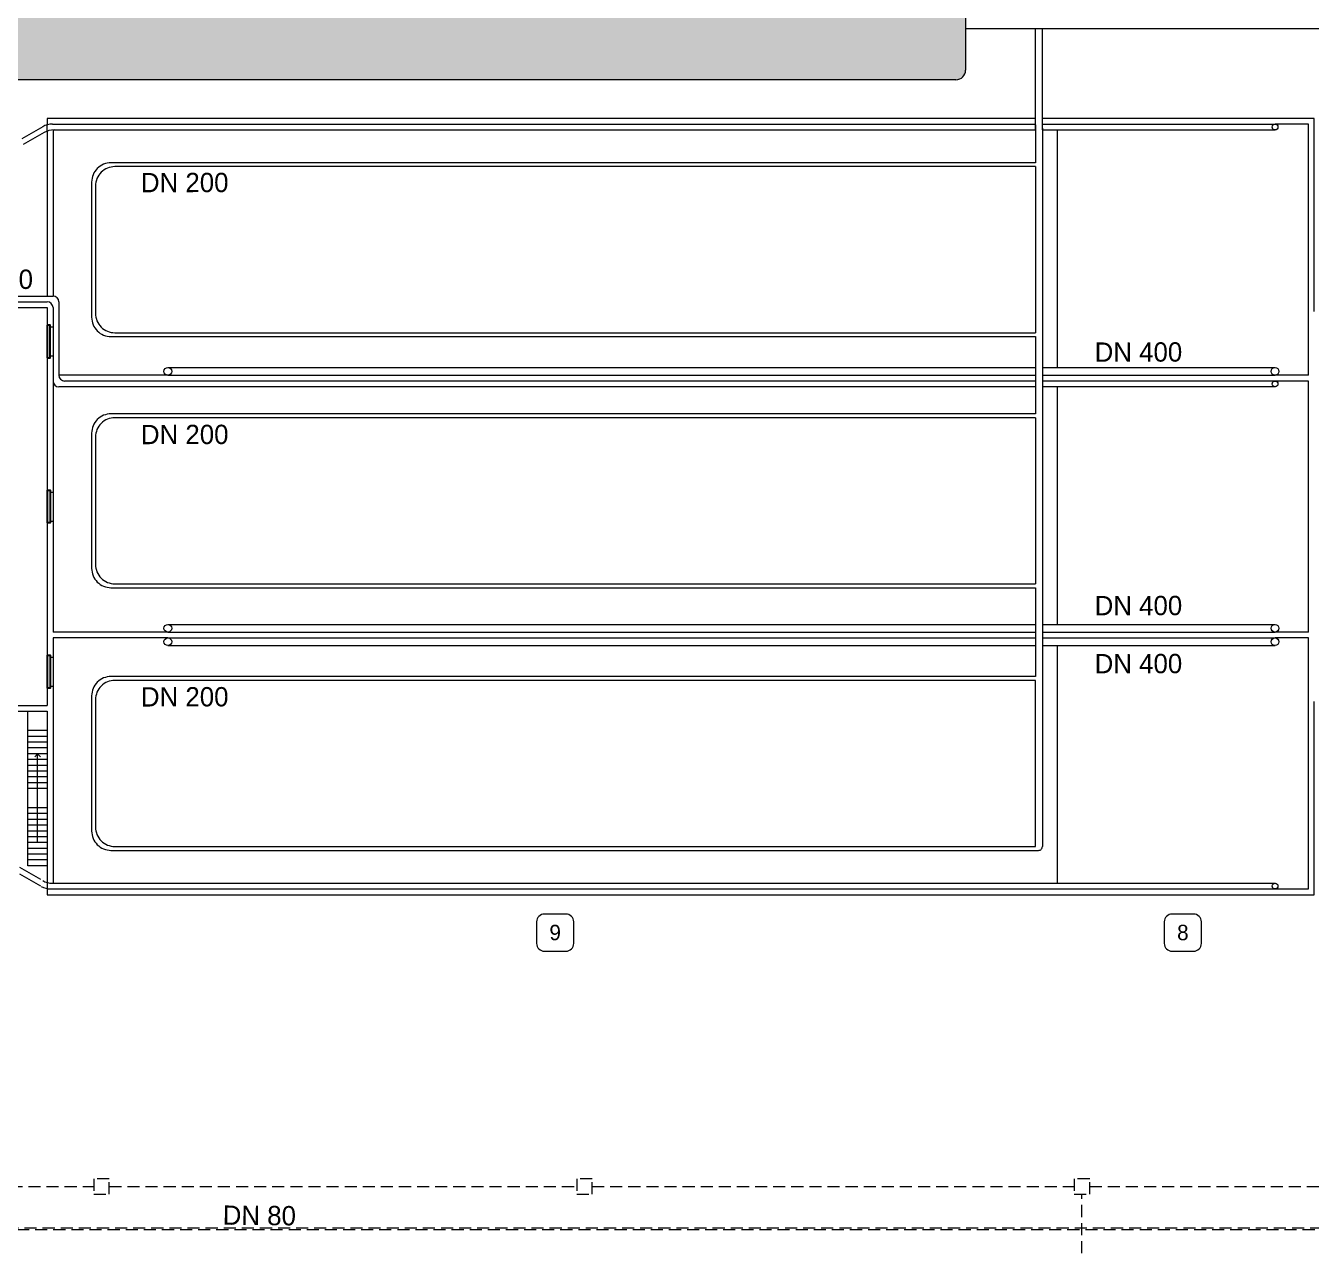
# Model space of a CAD drawing. Extents: x 1590277 to 1604484, y 5018195 to 5026840.
# Drawn here: x 1590383.7 to 1590450.3, y 5018343.5 to 5018406.8 of the extents above; entities that cross this region are included whole.
import ezdxf

# ---------------------------------------------------------------- set-up
doc = ezdxf.new("R2010")
doc.units = 0
doc.header["$LTSCALE"] = 5
doc.header["$MEASUREMENT"] = 0
doc.linetypes.add('HIDDEN', pattern=[0.375, 0.25, -0.125])
doc.linetypes.add('NASCOSTA2', pattern=[0.1875, 0.125, -0.0625])
for name, color, linetype, lineweight in [('Legenda', 7, 'Continuous', 15), ('Muratura', 7, 'Continuous', 15), ('Quote e scritte', 252, 'Continuous', 15), ('Rete drenaggio', 150, 'NASCOSTA2', 15), ('Rete surnatante', 34, 'NASCOSTA2', 15), ('Scale', 7, 'Continuous', 15), ('Tubazioni aria', 160, 'Continuous', 15), ('Tubazioni ricircolo ML', 231, 'Continuous', 15), ('Tubazioni ricorcolo fanghi', 80, 'Continuous', 15), ('Verde', 3, 'Continuous', 15), ('Viabilità', 251, 'Continuous', 15)]:
    doc.layers.add(name, color=color, linetype=linetype, lineweight=lineweight)
doc.layers.add('Paratoie', color=6, linetype='Continuous')

msp = doc.modelspace()

# ---------------------------------------------------------------- hatches: boundary and pattern name
at = {"layer": 'Verde', "transparency": 33554457}
h = msp.add_hatch(color=256, dxfattribs=at)
h.dxf.hatch_style = 1
edge = h.paths.add_edge_path(flags=16)
edge.add_line((1590301.864, 5018381.35), (1590301.864, 5018382.47))
edge.add_arc((1590301.464, 5018382.47), 0.4, 0, 90)
edge.add_line((1590301.464, 5018382.87), (1590300.344, 5018382.87))
edge.add_arc((1590300.344, 5018382.47), 0.4, 90, 180)
edge.add_line((1590299.944, 5018382.47), (1590299.944, 5018381.35))
edge.add_arc((1590300.344, 5018381.35), 0.4, 180, 270)
edge.add_line((1590300.344, 5018380.95), (1590301.464, 5018380.95))
edge.add_arc((1590301.464, 5018381.35), 0.4, 270, 360)
h.paths.add_polyline_path([(1590373.289, 5018390.899), (1590372.699, 5018390.632), (1590374.838, 5018389.581), (1590374.838, 5018390.138)], flags=17)
h.paths.add_polyline_path([(1590374.838, 5018391.929), (1590372.944, 5018391.069), (1590373.289, 5018390.899), (1590374.838, 5018391.601)], flags=17)
h.paths.add_polyline_path([(1590373.289, 5018390.899), (1590372.944, 5018391.069), (1590372.355, 5018390.801), (1590372.699, 5018390.632)], flags=17)
h.paths.add_polyline_path([(1590372.699, 5018390.632), (1590372.355, 5018390.801), (1590357.896, 5018384.233), (1590357.897, 5018383.93)], flags=17)
h.paths.add_polyline_path([(1590374.838, 5018391.601), (1590373.289, 5018390.899), (1590374.838, 5018390.138)], flags=17)
edge = h.paths.add_edge_path(flags=17)
edge.add_arc((1590352.89, 5018363.239), 16.499, 20.26767, 71.09105, ccw=False)
edge.add_arc((1590368.827, 5018369.132), 0.493, 201.07942, 289.4442)
edge.add_line((1590368.992, 5018368.667), (1590374.498, 5018370.523))
edge.add_arc((1590374.361, 5018370.98), 0.477, 286.63993, 361.98935)
edge.add_line((1590374.838, 5018370.997), (1590374.838, 5018389.581))
edge.add_line((1590374.838, 5018389.581), (1590372.699, 5018390.632))
edge.add_line((1590372.699, 5018390.632), (1590357.897, 5018383.93))
edge.add_line((1590357.897, 5018383.93), (1590357.899, 5018379.321))
edge.add_arc((1590358.334, 5018379.274), 0.437, 173.92195, 257.1912)
h.paths.add_polyline_path([(1590382.862, 5018400.219), (1590382.862, 5018400.562), (1590369.357, 5018392.831), (1590369.66, 5018392.682)], flags=17)
edge = h.paths.add_edge_path(flags=17)
edge.add_line((1590382.862, 5018395.31), (1590382.862, 5018400.219))
edge.add_line((1590382.862, 5018400.219), (1590369.66, 5018392.682))
edge.add_line((1590369.66, 5018392.682), (1590372.944, 5018391.069))
edge.add_line((1590372.944, 5018391.069), (1590374.838, 5018391.929))
edge.add_line((1590374.838, 5018391.929), (1590374.838, 5018394.31))
edge.add_arc((1590375.338, 5018394.31), 0.5, 90, 180, ccw=False)
edge.add_line((1590375.338, 5018394.81), (1590382.362, 5018394.81))
edge.add_arc((1590382.362, 5018395.31), 0.5, 270, 360)
h.paths.add_polyline_path([(1590369.66, 5018392.682), (1590369.136, 5018392.383), (1590372.355, 5018390.801), (1590372.944, 5018391.069)], flags=17)
edge = h.paths.add_edge_path(flags=17)
edge.add_line((1590357.896, 5018384.543), (1590357.896, 5018384.233))
edge.add_line((1590357.896, 5018384.233), (1590372.355, 5018390.801))
edge.add_line((1590372.355, 5018390.801), (1590369.136, 5018392.383))
edge.add_line((1590369.136, 5018392.383), (1590365.978, 5018390.581))
edge.add_arc((1590352.883, 5018400.636), 16.51, 288.91176, 322.48151, ccw=False)
edge.add_arc((1590358.396, 5018384.544), 0.5, 108.91545, 180.02641)
edge = h.paths.add_edge_path(flags=17)
edge.add_arc((1590352.883, 5018400.636), 16.51, 333.00157, 334.73679, ccw=False)
edge.add_line((1590367.594, 5018393.14), (1590368.834, 5018392.531))
edge.add_line((1590368.834, 5018392.531), (1590369.357, 5018392.831))
edge.add_line((1590369.357, 5018392.831), (1590367.814, 5018393.589))
edge = h.paths.add_edge_path(flags=17)
edge.add_line((1590368.834, 5018392.531), (1590367.594, 5018393.14))
edge.add_arc((1590352.883, 5018400.636), 16.51, 324.83556, 333.00157, ccw=False)
edge.add_line((1590366.38, 5018391.127), (1590368.834, 5018392.531))
edge = h.paths.add_edge_path(flags=17)
edge.add_line((1590369.136, 5018392.383), (1590368.834, 5018392.531))
edge.add_line((1590368.834, 5018392.531), (1590366.38, 5018391.127))
edge.add_arc((1590352.883, 5018400.636), 16.51, 322.48151, 324.83556, ccw=False)
edge.add_line((1590365.978, 5018390.581), (1590369.136, 5018392.383))
h.paths.add_polyline_path([(1590369.66, 5018392.682), (1590369.357, 5018392.831), (1590368.834, 5018392.531), (1590369.136, 5018392.383)], flags=17)
edge = h.paths.add_edge_path(flags=17)
edge.add_arc((1590319.373, 5018381.906), 16.508, 269.28623, 271.02166, ccw=False)
edge.add_line((1590319.167, 5018365.399), (1590319.167, 5018344.961))
edge.add_line((1590319.167, 5018344.961), (1590319.667, 5018344.961))
edge.add_line((1590319.667, 5018344.961), (1590319.667, 5018365.401))
edge = h.paths.add_edge_path(flags=17)
edge.add_arc((1590319.373, 5018381.906), 16.508, 271.02166, 307.29466, ccw=False)
edge.add_line((1590319.667, 5018365.401), (1590319.667, 5018344.961))
edge.add_line((1590319.667, 5018344.961), (1590324.13, 5018344.961))
edge.add_line((1590324.13, 5018344.961), (1590330.178, 5018359.444))
edge.add_line((1590330.178, 5018359.444), (1590330.178, 5018368.376))
edge.add_arc((1590329.729, 5018368.478), 0.461, 347.1876, 500.07571)
edge = h.paths.add_edge_path(flags=16)
edge.add_line((1590330.178, 5018345.461), (1590330.178, 5018358.146))
edge.add_line((1590330.178, 5018358.146), (1590330.178, 5018359.444))
edge.add_line((1590330.178, 5018359.444), (1590324.13, 5018344.961))
edge.add_line((1590324.13, 5018344.961), (1590324.672, 5018344.961))
edge.add_line((1590324.672, 5018344.961), (1590329.678, 5018344.961))
edge.add_arc((1590329.678, 5018345.461), 0.5, 270, 360)
edge = h.paths.add_edge_path()
edge.add_arc((1590319.373, 5018381.906), 16.508, 178.14645, 183.32226, ccw=False)
edge.add_arc((1590319.373, 5018381.906), 16.508, 176.75805, 178.14645, ccw=False)
edge.add_line((1590302.891, 5018382.84), (1590302.892, 5018382.87))
edge.add_arc((1590319.373, 5018381.906), 16.508, 38.185, 176.65472, ccw=False)
edge.add_arc((1590332.708, 5018392.42), 0.474, 220.62421, 296.16169)
edge.add_line((1590332.917, 5018391.995), (1590337.272, 5018393.905))
edge.add_arc((1590337.068, 5018394.365), 0.502, 293.95676, 381.36084)
edge.add_arc((1590352.883, 5018400.636), 16.51, -25.26321, 201.63797, ccw=False)
edge.add_line((1590367.814, 5018393.589), (1590369.357, 5018392.831))
edge.add_line((1590369.357, 5018392.831), (1590382.862, 5018400.562))
edge.add_line((1590382.862, 5018400.562), (1590382.862, 5018403.51))
edge.add_arc((1590383.362, 5018403.51), 0.5, 90, 180, ccw=False)
edge.add_line((1590383.362, 5018404.01), (1590431.914, 5018404.01))
edge.add_arc((1590431.914, 5018404.51), 0.5, 270, 360)
edge.add_line((1590432.414, 5018404.51), (1590432.414, 5018406.656))
edge.add_line((1590432.414, 5018406.656), (1590432.414, 5018414.456))
edge.add_line((1590432.414, 5018414.456), (1590459.514, 5018414.456))
edge.add_line((1590459.514, 5018414.456), (1590478.433, 5018414.456))
edge.add_arc((1590478.433, 5018409.456), 5, 0, 90, ccw=False)
edge.add_line((1590483.433, 5018409.456), (1590483.433, 5018394.985))
edge.add_arc((1590488.433, 5018394.985), 5, 180, 270)
edge.add_line((1590488.433, 5018389.985), (1590556.42, 5018389.985))
edge.add_arc((1590556.42, 5018384.985), 5, 0, 90, ccw=False)
edge.add_line((1590561.42, 5018384.985), (1590561.42, 5018379.985))
edge.add_line((1590561.42, 5018379.985), (1590561.42, 5018378.61))
edge.add_line((1590561.42, 5018378.61), (1590566.363, 5018378.611))
edge.add_arc((1590566.361, 5018386.611), 8, 270.01254, 331.80498)
edge.add_line((1590573.412, 5018382.831), (1590588.182, 5018410.382))
edge.add_line((1590588.182, 5018410.382), (1590585.307, 5018410.709))
edge.add_line((1590585.307, 5018410.709), (1590585.059, 5018408.523))
edge.add_line((1590585.059, 5018408.523), (1590297.273, 5018441.256))
edge.add_line((1590297.273, 5018441.256), (1590281.745, 5018261.51))
edge.add_line((1590281.745, 5018261.51), (1590279.553, 5018261.699))
edge.add_line((1590279.553, 5018261.699), (1590279.357, 5018259.429))
edge.add_line((1590279.357, 5018259.429), (1590318.186, 5018269.016))
edge.add_line((1590318.186, 5018269.016), (1590315.616, 5018269.016))
edge.add_arc((1590315.616, 5018269.516), 0.5, 180, 270, ccw=False)
edge.add_line((1590315.116, 5018269.516), (1590315.116, 5018304.661))
edge.add_arc((1590314.616, 5018304.661), 0.5, 0, 90)
edge.add_line((1590314.616, 5018305.161), (1590311.616, 5018305.161))
edge.add_arc((1590311.616, 5018305.661), 0.5, 180, 270, ccw=False)
edge.add_line((1590311.116, 5018305.661), (1590311.116, 5018325.661))
edge.add_arc((1590311.616, 5018325.661), 0.5, 90, 180, ccw=False)
edge.add_line((1590311.616, 5018326.161), (1590312.616, 5018326.161))
edge.add_arc((1590312.616, 5018326.661), 0.5, 270, 360)
edge.add_line((1590313.116, 5018326.661), (1590313.116, 5018344.461))
edge.add_arc((1590313.616, 5018344.461), 0.5, 90, 180, ccw=False)
edge.add_line((1590313.616, 5018344.961), (1590319.167, 5018344.961))
edge.add_line((1590319.167, 5018344.961), (1590319.167, 5018365.399))
edge.add_arc((1590319.373, 5018381.906), 16.508, 183.32226, 269.28623, ccw=False)
edge = h.paths.add_edge_path(flags=16)
edge.add_line((1590333.731, 5018394.192), (1590333.731, 5018395.312))
edge.add_arc((1590334.131, 5018395.312), 0.4, 90, 180, ccw=False)
edge.add_line((1590334.131, 5018395.712), (1590335.251, 5018395.712))
edge.add_arc((1590335.251, 5018395.312), 0.4, 0, 90, ccw=False)
edge.add_line((1590335.651, 5018395.312), (1590335.651, 5018394.192))
edge.add_arc((1590335.251, 5018394.192), 0.4, -90, 0, ccw=False)
edge.add_line((1590335.251, 5018393.792), (1590334.131, 5018393.792))
edge.add_arc((1590334.131, 5018394.192), 0.4, 180, 270, ccw=False)
edge = h.paths.add_edge_path(flags=16)
edge.add_line((1590312.116, 5018341.871), (1590312.116, 5018340.751))
edge.add_arc((1590311.716, 5018340.751), 0.4, -90, 0, ccw=False)
edge.add_line((1590311.716, 5018340.351), (1590310.596, 5018340.351))
edge.add_arc((1590310.596, 5018340.751), 0.4, 180, 270, ccw=False)
edge.add_line((1590310.196, 5018340.751), (1590310.196, 5018341.871))
edge.add_arc((1590310.596, 5018341.871), 0.4, 90, 180, ccw=False)
edge.add_line((1590310.596, 5018342.271), (1590311.716, 5018342.271))
edge.add_arc((1590311.716, 5018341.871), 0.4, 0, 90, ccw=False)
edge = h.paths.add_edge_path(flags=16)
edge.add_line((1590312.076, 5018332.401), (1590312.076, 5018331.281))
edge.add_arc((1590311.676, 5018331.281), 0.4, 270, 360, ccw=False)
edge.add_line((1590311.676, 5018330.881), (1590310.556, 5018330.881))
edge.add_arc((1590310.556, 5018331.281), 0.4, 180, 270, ccw=False)
edge.add_line((1590310.156, 5018331.281), (1590310.156, 5018332.401))
edge.add_arc((1590310.556, 5018332.401), 0.4, 90, 180, ccw=False)
edge.add_line((1590310.556, 5018332.801), (1590311.676, 5018332.801))
edge.add_arc((1590311.676, 5018332.401), 0.4, 0, 90, ccw=False)
edge = h.paths.add_edge_path(flags=16)
edge.add_line((1590445.404, 5018417.376), (1590446.524, 5018417.376))
edge.add_arc((1590446.524, 5018416.976), 0.4, 0, 90, ccw=False)
edge.add_line((1590446.924, 5018416.976), (1590446.924, 5018415.856))
edge.add_arc((1590446.524, 5018415.856), 0.4, 270, 360, ccw=False)
edge.add_line((1590446.524, 5018415.456), (1590445.404, 5018415.456))
edge.add_arc((1590445.404, 5018415.856), 0.4, 180, 270, ccw=False)
edge.add_line((1590445.004, 5018415.856), (1590445.004, 5018416.976))
edge.add_arc((1590445.404, 5018416.976), 0.4, 90, 180, ccw=False)
edge = h.paths.add_edge_path(flags=16)
edge.add_line((1590312.196, 5018283.256), (1590312.196, 5018284.376))
edge.add_arc((1590312.596, 5018284.376), 0.4, 90, 180, ccw=False)
edge.add_line((1590312.596, 5018284.776), (1590313.716, 5018284.776))
edge.add_arc((1590313.716, 5018284.376), 0.4, 0, 90, ccw=False)
edge.add_line((1590314.116, 5018284.376), (1590314.116, 5018283.256))
edge.add_arc((1590313.716, 5018283.256), 0.4, -90, 0, ccw=False)
edge.add_line((1590313.716, 5018282.856), (1590312.596, 5018282.856))
edge.add_arc((1590312.596, 5018283.256), 0.4, 180, 270, ccw=False)
h.paths.add_polyline_path([(1590312.424, 5018283.215), (1590313.89, 5018283.218), (1590313.888, 5018284.418), (1590312.422, 5018284.415)], flags=0)
h.paths.add_polyline_path([(1590310.424, 5018331.24), (1590311.89, 5018331.242), (1590311.888, 5018332.442), (1590310.422, 5018332.44)], flags=0)
h.paths.add_polyline_path([(1590310.424, 5018340.71), (1590311.89, 5018340.713), (1590311.888, 5018341.913), (1590310.422, 5018341.91)], flags=0)
h.paths.add_polyline_path([(1590333.959, 5018394.151), (1590335.425, 5018394.153), (1590335.423, 5018395.353), (1590333.956, 5018395.351)], flags=0)
h.paths.add_polyline_path([(1590445.298, 5018415.815), (1590446.632, 5018415.817), (1590446.63, 5018417.017), (1590445.296, 5018417.015)], flags=0)
h.paths.add_polyline_path([(1590379.073, 5018398.606), (1590382.862, 5018400.865), (1590382.862, 5018402.452), (1590378.331, 5018399.91)], flags=16)
h.paths.add_polyline_path([(1590319.009, 5018346.893), (1590319.062, 5018352.726), (1590317.562, 5018352.739), (1590317.509, 5018346.906)], flags=16)
h.paths.add_polyline_path([(1590579.177, 5018394.569), (1590582.196, 5018400.137), (1590580.877, 5018400.852), (1590577.858, 5018395.284)], flags=16)
h.paths.add_polyline_path([(1590324.915, 5018346.977), (1590327.164, 5018352.36), (1590325.78, 5018352.938), (1590323.531, 5018347.556)], flags=16)
h.paths.add_polyline_path([(1590300.305, 5018381.309), (1590301.505, 5018381.311), (1590301.503, 5018382.511), (1590300.303, 5018382.509)], flags=0)

# ---------------------------------------------------------------- linework, layer by layer
at = {"layer": 'Legenda'}
for points in [[(1590410.602, 5018358.89), (1590411.722, 5018358.89, 0.414214), (1590412.122, 5018359.29), (1590412.122, 5018360.41, 0.414214), (1590411.722, 5018360.81), (1590410.602, 5018360.81, 0.414214), (1590410.202, 5018360.41), (1590410.202, 5018359.29, 0.414214)], [(1590443.102, 5018358.89), (1590444.222, 5018358.89, 0.414214), (1590444.622, 5018359.29), (1590444.622, 5018360.41, 0.414214), (1590444.222, 5018360.81), (1590443.102, 5018360.81, 0.414214), (1590442.702, 5018360.41), (1590442.702, 5018359.29, 0.414214)]]:
    msp.add_lwpolyline(points, format="xyb", close=True, dxfattribs=at)
at = {"layer": 'Muratura', "linetype": 'Continuous'}
for p, q in [((1590437.162, 5018401.41), (1590437.162, 5018389.11)), ((1590381.147, 5018392.21), (1590384.862, 5018392.21)), ((1590385.012, 5018391.21), (1590385.162, 5018391.21)), ((1590385.012, 5018389.71), (1590385.162, 5018389.71)), ((1590391.107, 5018388.71), (1590385.462, 5018388.71)), ((1590450.162, 5018388.71), (1590448.433, 5018388.71)), ((1590450.162, 5018388.41), (1590448.433, 5018388.41)), ((1590437.162, 5018388.11), (1590437.162, 5018375.81)), ((1590385.012, 5018382.66), (1590385.162, 5018382.66)), ((1590385.012, 5018381.16), (1590385.162, 5018381.16)), ((1590391.107, 5018375.41), (1590385.162, 5018375.41)), ((1590391.107, 5018375.11), (1590385.162, 5018375.11)), ((1590450.162, 5018375.41), (1590448.433, 5018375.41)), ((1590450.162, 5018375.11), (1590448.433, 5018375.11)), ((1590437.162, 5018374.71), (1590437.162, 5018362.41)), ((1590385.012, 5018374.11), (1590385.162, 5018374.11)), ((1590385.012, 5018372.61), (1590385.162, 5018372.61)), ((1590380.847, 5018371.31), (1590384.862, 5018371.31)), ((1590381.147, 5018371.61), (1590384.862, 5018371.61))]:
    msp.add_line(p, q, dxfattribs=at)
msp.add_lwpolyline([(1590432.414, 5018414.456), (1590432.414, 5018406.656), (1590459.514, 5018406.656), (1590459.514, 5018414.456)], close=True, dxfattribs=at)
for points in [[(1590436.039, 5018402.01), (1590384.862, 5018402.01), (1590384.862, 5018401.673)], [(1590450.462, 5018392.01), (1590450.462, 5018402.01), (1590436.389, 5018402.01)], [(1590384.862, 5018401.346), (1590384.862, 5018392.81)], [(1590385.162, 5018401.409), (1590385.162, 5018392.81)], [(1590450.162, 5018388.71), (1590450.162, 5018401.71), (1590448.433, 5018401.71)], [(1590384.862, 5018392.21), (1590384.862, 5018391.31)], [(1590384.862, 5018389.61), (1590384.862, 5018382.76)], [(1590385.162, 5018388.41), (1590385.162, 5018375.41)], [(1590450.162, 5018375.41), (1590450.162, 5018388.41)], [(1590384.862, 5018381.06), (1590384.862, 5018374.21)], [(1590385.162, 5018375.11), (1590385.162, 5018362.41)], [(1590448.433, 5018362.11), (1590450.162, 5018362.11), (1590450.162, 5018375.11)], [(1590384.862, 5018372.51), (1590384.862, 5018371.61)], [(1590384.862, 5018371.31), (1590384.862, 5018361.81), (1590450.462, 5018361.81), (1590450.462, 5018371.81)]]:
    msp.add_lwpolyline(points, dxfattribs=at)
at = {"layer": 'Paratoie', "linetype": 'Continuous'}
for p, q in [((1590384.862, 5018391.31), (1590384.862, 5018389.61)), ((1590384.862, 5018382.76), (1590384.862, 5018381.06)), ((1590384.862, 5018374.21), (1590384.862, 5018372.51))]:
    msp.add_line(p, q, dxfattribs=at)
for points in [[(1590384.862, 5018389.61), (1590385.012, 5018389.61), (1590385.012, 5018391.31), (1590384.862, 5018391.31)], [(1590384.862, 5018382.76), (1590385.012, 5018382.76), (1590385.012, 5018381.06), (1590384.862, 5018381.06)], [(1590384.862, 5018374.21), (1590385.012, 5018374.21), (1590385.012, 5018372.51), (1590384.862, 5018372.51)]]:
    msp.add_lwpolyline(points, dxfattribs=at)
at = {"layer": 'Rete drenaggio'}
for p, q in [((1590342.639, 5018346.703), (1590387.275, 5018346.703)), ((1590388.075, 5018346.703), (1590412.275, 5018346.703)), ((1590413.075, 5018346.703), (1590438.038, 5018346.703)), ((1590438.838, 5018346.703), (1590473.362, 5018346.703)), ((1590438.438, 5018327.313), (1590438.438, 5018346.303))]:
    msp.add_line(p, q, dxfattribs=at)
for points in [[(1590387.275, 5018346.303), (1590388.075, 5018346.303), (1590388.075, 5018347.103), (1590387.275, 5018347.103)], [(1590412.275, 5018346.303), (1590413.075, 5018346.303), (1590413.075, 5018347.103), (1590412.275, 5018347.103)], [(1590438.038, 5018346.303), (1590438.838, 5018346.303), (1590438.838, 5018347.103), (1590438.038, 5018347.103)]]:
    msp.add_lwpolyline(points, close=True, dxfattribs=at)
at = {"layer": 'Rete surnatante'}
for p, q in [((1590361.188, 5018344.56), (1590451.822, 5018344.56)), ((1590383.302, 5018344.48), (1590451.902, 5018344.48))]:
    msp.add_line(p, q, dxfattribs=at)
at = {"layer": 'Scale'}
for p, q in [((1590383.862, 5018363.31), (1590383.862, 5018371.31)), ((1590384.862, 5018370.31), (1590383.862, 5018370.31)), ((1590384.862, 5018370.01), (1590383.862, 5018370.01)), ((1590384.862, 5018369.71), (1590383.862, 5018369.71)), ((1590384.862, 5018369.41), (1590383.862, 5018369.41)), ((1590384.862, 5018369.11), (1590383.862, 5018369.11)), ((1590384.362, 5018369.11), (1590384.212, 5018368.96)), ((1590384.362, 5018364.51), (1590384.362, 5018369.11)), ((1590384.362, 5018369.11), (1590384.512, 5018368.96)), ((1590384.862, 5018368.81), (1590383.862, 5018368.81)), ((1590384.862, 5018368.51), (1590383.862, 5018368.51)), ((1590384.862, 5018368.21), (1590383.862, 5018368.21)), ((1590384.862, 5018367.91), (1590383.862, 5018367.91)), ((1590384.862, 5018367.61), (1590383.862, 5018367.61)), ((1590384.862, 5018367.31), (1590383.862, 5018367.31)), ((1590384.862, 5018366.31), (1590383.862, 5018366.31)), ((1590384.862, 5018366.01), (1590383.862, 5018366.01)), ((1590384.862, 5018365.71), (1590383.862, 5018365.71)), ((1590384.862, 5018365.41), (1590383.862, 5018365.41)), ((1590384.862, 5018365.11), (1590383.862, 5018365.11)), ((1590384.862, 5018364.81), (1590383.862, 5018364.81)), ((1590384.862, 5018364.51), (1590383.862, 5018364.51)), ((1590384.862, 5018364.21), (1590383.862, 5018364.21)), ((1590384.862, 5018363.91), (1590383.862, 5018363.91)), ((1590384.862, 5018363.61), (1590383.862, 5018363.61)), ((1590384.862, 5018363.31), (1590383.862, 5018363.31))]:
    msp.add_line(p, q, dxfattribs=at)
at = {"layer": 'Tubazioni aria', "linetype": 'Continuous'}
for p, q in [((1590436.039, 5018401.41), (1590436.039, 5018406.656)), ((1590436.389, 5018401.41), (1590436.389, 5018406.656)), ((1590436.039, 5018401.675), (1590436.039, 5018399.71)), ((1590436.389, 5018401.495), (1590436.389, 5018364.31)), ((1590436.039, 5018399.51), (1590436.039, 5018390.91)), ((1590436.039, 5018390.71), (1590436.039, 5018386.71)), ((1590436.039, 5018386.51), (1590436.039, 5018377.91)), ((1590436.039, 5018377.71), (1590436.039, 5018373.11))]:
    msp.add_line(p, q, dxfattribs=at)
for points in [[(1590436.039, 5018399.71), (1590388.162, 5018399.71, 0.414214), (1590387.162, 5018398.71), (1590387.162, 5018391.71, 0.414214), (1590388.162, 5018390.71), (1590436.039, 5018390.71)], [(1590436.039, 5018399.51), (1590388.362, 5018399.51, 0.414214), (1590387.362, 5018398.51), (1590387.362, 5018391.91, 0.414214), (1590388.362, 5018390.91), (1590436.039, 5018390.91)], [(1590436.039, 5018386.71), (1590388.162, 5018386.71, 0.414214), (1590387.162, 5018385.71), (1590387.162, 5018378.71, 0.414214), (1590388.162, 5018377.71), (1590436.039, 5018377.71)], [(1590436.039, 5018386.51), (1590388.362, 5018386.51, 0.414214), (1590387.362, 5018385.51), (1590387.362, 5018378.91, 0.414214), (1590388.362, 5018377.91), (1590436.039, 5018377.91)], [(1590436.039, 5018373.11), (1590388.162, 5018373.11, 0.414214), (1590387.162, 5018372.11), (1590387.162, 5018365.11, 0.414214), (1590388.162, 5018364.11), (1590436.189, 5018364.11)], [(1590436.039, 5018372.91), (1590388.362, 5018372.91, 0.414214), (1590387.362, 5018371.91), (1590387.362, 5018365.31, 0.414214), (1590388.362, 5018364.31), (1590436.039, 5018364.31), (1590436.039, 5018372.91)]]:
    msp.add_lwpolyline(points, format="xyb", dxfattribs=at)
msp.add_arc((1590436.189, 5018364.31), 0.2, 270.00165, 0.0033, dxfattribs=at)
at = {"layer": 'Tubazioni ricircolo ML', "linetype": 'Continuous'}
for p, q in [((1590391.107, 5018389.11), (1590436.039, 5018389.11)), ((1590436.389, 5018389.11), (1590448.433, 5018389.11)), ((1590391.107, 5018388.71), (1590436.039, 5018388.71)), ((1590436.389, 5018388.71), (1590448.433, 5018388.71)), ((1590391.107, 5018375.81), (1590436.039, 5018375.81)), ((1590436.389, 5018375.81), (1590448.433, 5018375.81)), ((1590391.107, 5018375.41), (1590436.039, 5018375.41)), ((1590391.107, 5018375.11), (1590436.039, 5018375.11)), ((1590436.389, 5018375.41), (1590448.433, 5018375.41)), ((1590436.389, 5018375.11), (1590448.433, 5018375.11)), ((1590391.107, 5018374.71), (1590436.039, 5018374.71)), ((1590436.389, 5018374.71), (1590448.433, 5018374.71))]:
    msp.add_line(p, q, dxfattribs=at)
for centre in [(1590391.107, 5018388.91), (1590448.433, 5018388.91), (1590391.107, 5018375.61), (1590448.433, 5018375.61), (1590391.107, 5018374.91), (1590448.433, 5018374.91)]:
    msp.add_circle(centre, 0.2, dxfattribs=at)
at = {"layer": 'Tubazioni ricorcolo fanghi', "linetype": 'HIDDEN'}
for p, q in [((1590384.628, 5018401.574), (1590355.896, 5018385.125)), ((1590384.709, 5018401.274), (1590355.896, 5018384.825)), ((1590355.896, 5018379.306), (1590384.628, 5018362.546)), ((1590355.899, 5018378.957), (1590384.547, 5018362.246))]:
    msp.add_line(p, q, dxfattribs=at)
at = {"layer": 'Tubazioni ricorcolo fanghi'}
for p, q in [((1590385.132, 5018401.71), (1590436.039, 5018401.71)), ((1590385.213, 5018401.41), (1590436.039, 5018401.41)), ((1590436.389, 5018401.71), (1590448.433, 5018401.71)), ((1590436.389, 5018401.41), (1590448.433, 5018401.41)), ((1590436.039, 5018388.11), (1590385.462, 5018388.11)), ((1590448.433, 5018388.11), (1590436.389, 5018388.11)), ((1590385.051, 5018362.11), (1590448.433, 5018362.11)), ((1590385.132, 5018362.41), (1590448.433, 5018362.41))]:
    msp.add_line(p, q, dxfattribs=at)
at = {"layer": 'Tubazioni ricorcolo fanghi', "linetype": 'Continuous'}
for p, q in [((1590376.993, 5018392.81), (1590385.162, 5018392.81)), ((1590377.061, 5018392.51), (1590384.862, 5018392.51)), ((1590385.462, 5018392.51), (1590385.462, 5018388.71)), ((1590385.162, 5018392.21), (1590385.162, 5018388.41)), ((1590436.039, 5018388.41), (1590385.762, 5018388.41)), ((1590448.433, 5018388.41), (1590436.389, 5018388.41))]:
    msp.add_line(p, q, dxfattribs=at)
at = {"layer": 'Tubazioni ricorcolo fanghi'}
for centre in [(1590448.433, 5018401.56), (1590448.433, 5018388.26), (1590448.433, 5018362.26)]:
    msp.add_circle(centre, 0.15, dxfattribs=at)
at = {"layer": 'Tubazioni ricorcolo fanghi', "linetype": 'Continuous'}
for centre, radius, start, end in [((1590385.132, 5018400.71), 1, 90, 120.25565), ((1590385.213, 5018400.41), 1, 90, 120.25565), ((1590384.862, 5018392.21), 0.3, 0, 90), ((1590385.162, 5018392.51), 0.3, 0, 90), ((1590385.462, 5018388.41), 0.3, 180, 270), ((1590385.762, 5018388.71), 0.3, 180, 270), ((1590385.132, 5018363.41), 1, 239.74435, 270), ((1590385.051, 5018363.11), 1, 239.74435, 270)]:
    msp.add_arc(centre, radius, start, end, dxfattribs=at)
at = {"layer": 'Viabilità'}
for p, q in [((1590432.414, 5018406.656), (1590432.414, 5018404.51)), ((1590384.862, 5018401.346), (1590384.862, 5018401.673))]:
    msp.add_line(p, q, dxfattribs=at)
msp.add_lwpolyline([(1590431.914, 5018404.01), (1590383.362, 5018404.01, 0.414214)], format="xyb", dxfattribs=at)
msp.add_arc((1590431.914, 5018404.51), 0.5, 270, 0, dxfattribs=at)

# ---------------------------------------------------------------- texts
at = {"layer": 'Legenda', "char_height": 0.8, "width": 1.60283, "attachment_point": 5, "rotation": 0.1015}
for s, insert in [('9', (1590411.162, 5018359.85)), ('8', (1590443.662, 5018359.85))]:
    msp.add_mtext(s, dxfattribs=dict(at, insert=insert))
at = {"layer": 'Quote e scritte', "color": 252, "char_height": 1, "width": 68.80681, "attachment_point": 3}
for s, insert, rotation in [('DN 200', (1590394.247, 5018399.191), 0.1015), ('DN 300', (1590384.124, 5018394.178), 0.1015), ('DN 400', (1590443.628, 5018390.415), 0.1015), ('DN 200', (1590394.247, 5018386.147), 0.1015), ('DN 400', (1590443.628, 5018377.288), 0.1015), ('DN 400', (1590443.628, 5018374.282), 0.1015), ('DN 200', (1590394.247, 5018372.564), 0.1015), ('DN 80', (1590397.744, 5018345.69), 359.48672)]:
    msp.add_mtext(s, dxfattribs=dict(at, insert=insert, rotation=rotation))

doc.saveas('drawing.dxf')
